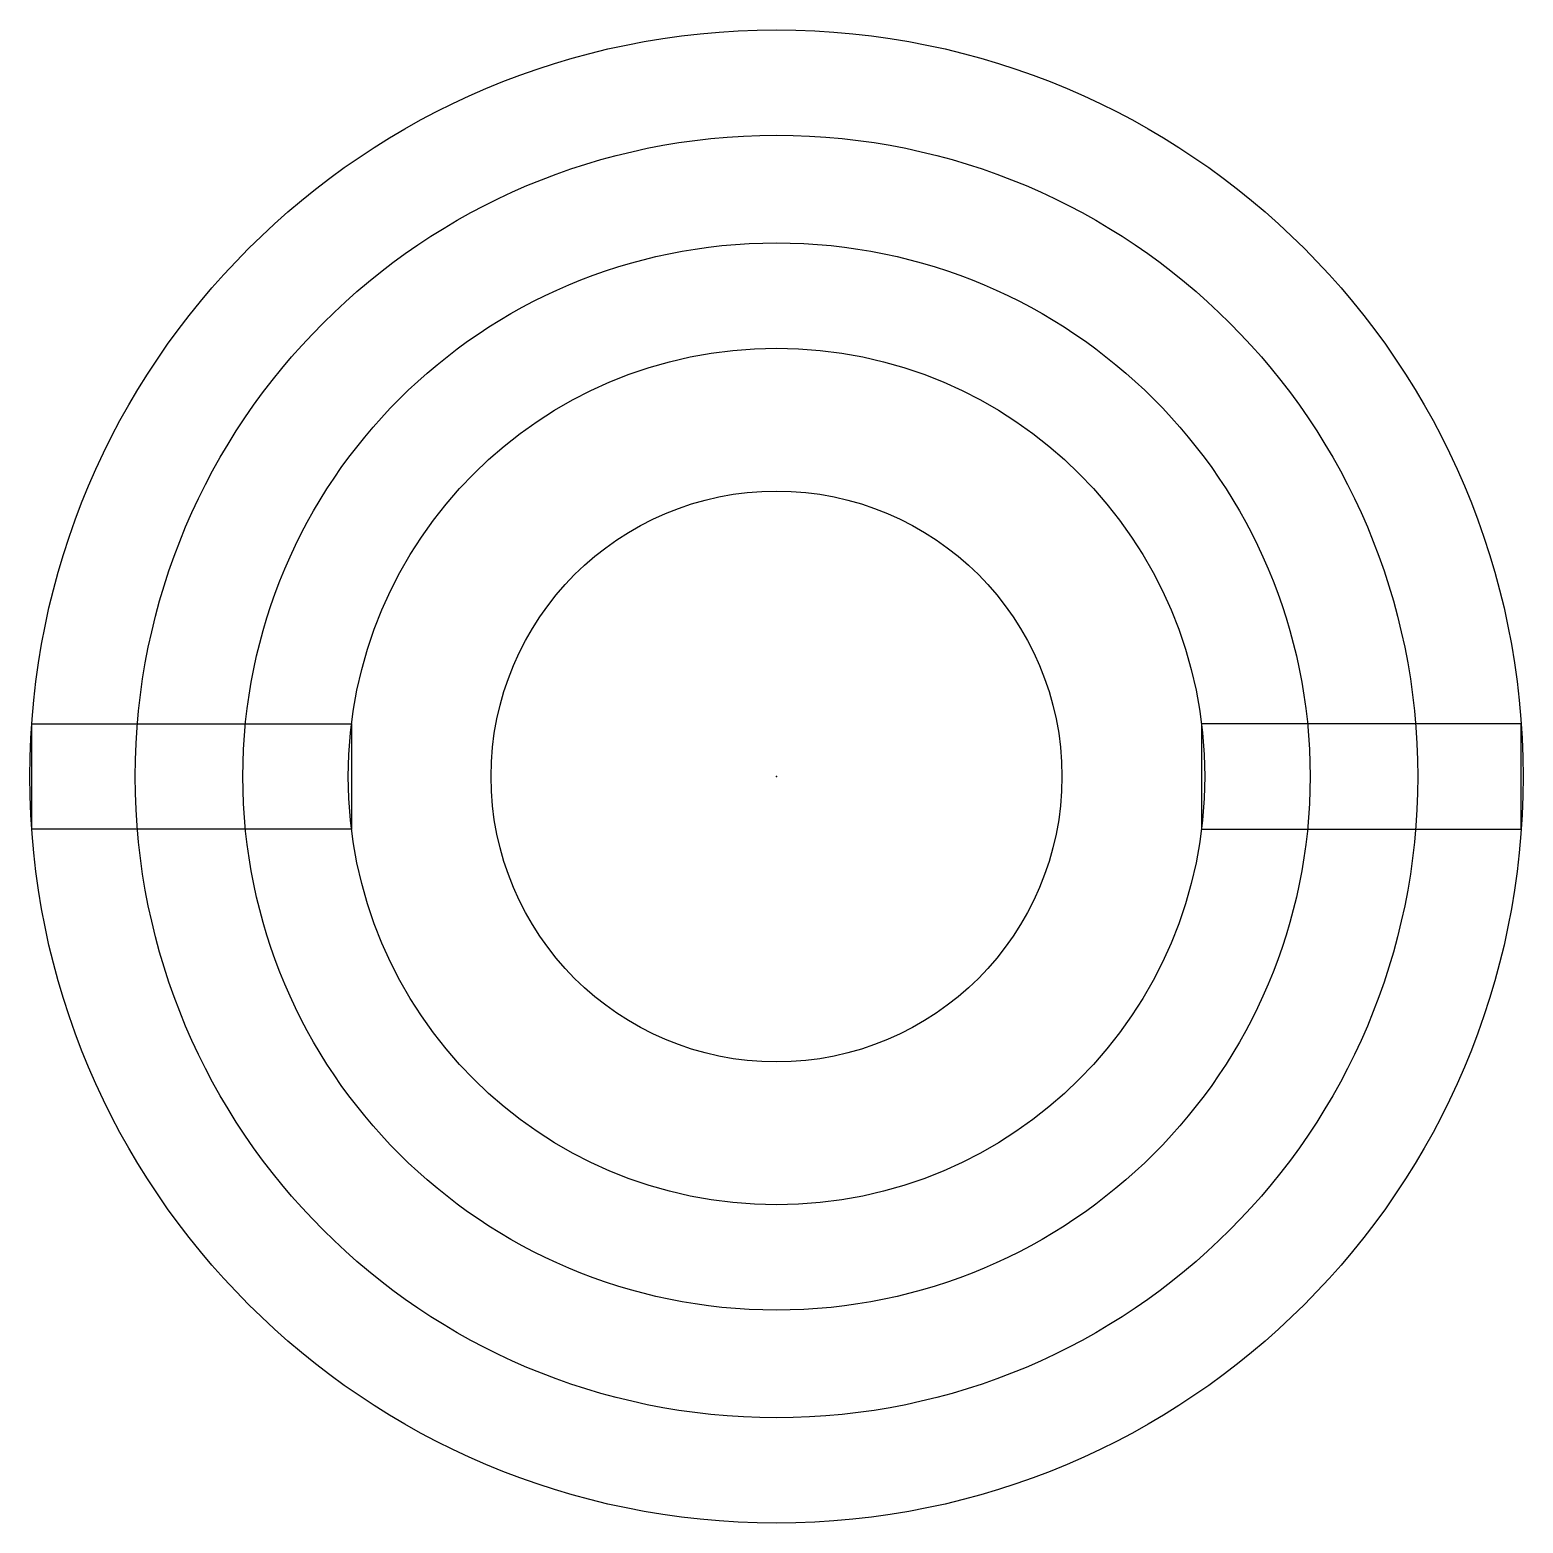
# Model space of a CAD drawing. Header units: millimetres. Extents: x -17 to 17, y -17 to 17.
import ezdxf

# ---------------------------------------------------------------- set-up
doc = ezdxf.new("R2010")
doc.units = ezdxf.units.MM
doc.layers.get('0').update_dxf_attribs({"linetype": 'CONTINUOUS'})

msp = doc.modelspace()

# ---------------------------------------------------------------- linework, layer by layer
for points in [[(-9.676, -1.2), (-16.958, -1.2), (-16.958, 1.2), (-9.676, 1.2)], [(9.676, -1.2), (16.958, -1.2), (16.958, 1.2), (9.676, 1.2)]]:
    msp.add_lwpolyline(points, close=True)
for radius in [17, 14.6, 12.15, 9.75, 6.5]:
    msp.add_circle((0, 0), radius)
msp.add_point((0, 0))

doc.saveas('drawing.dxf')
